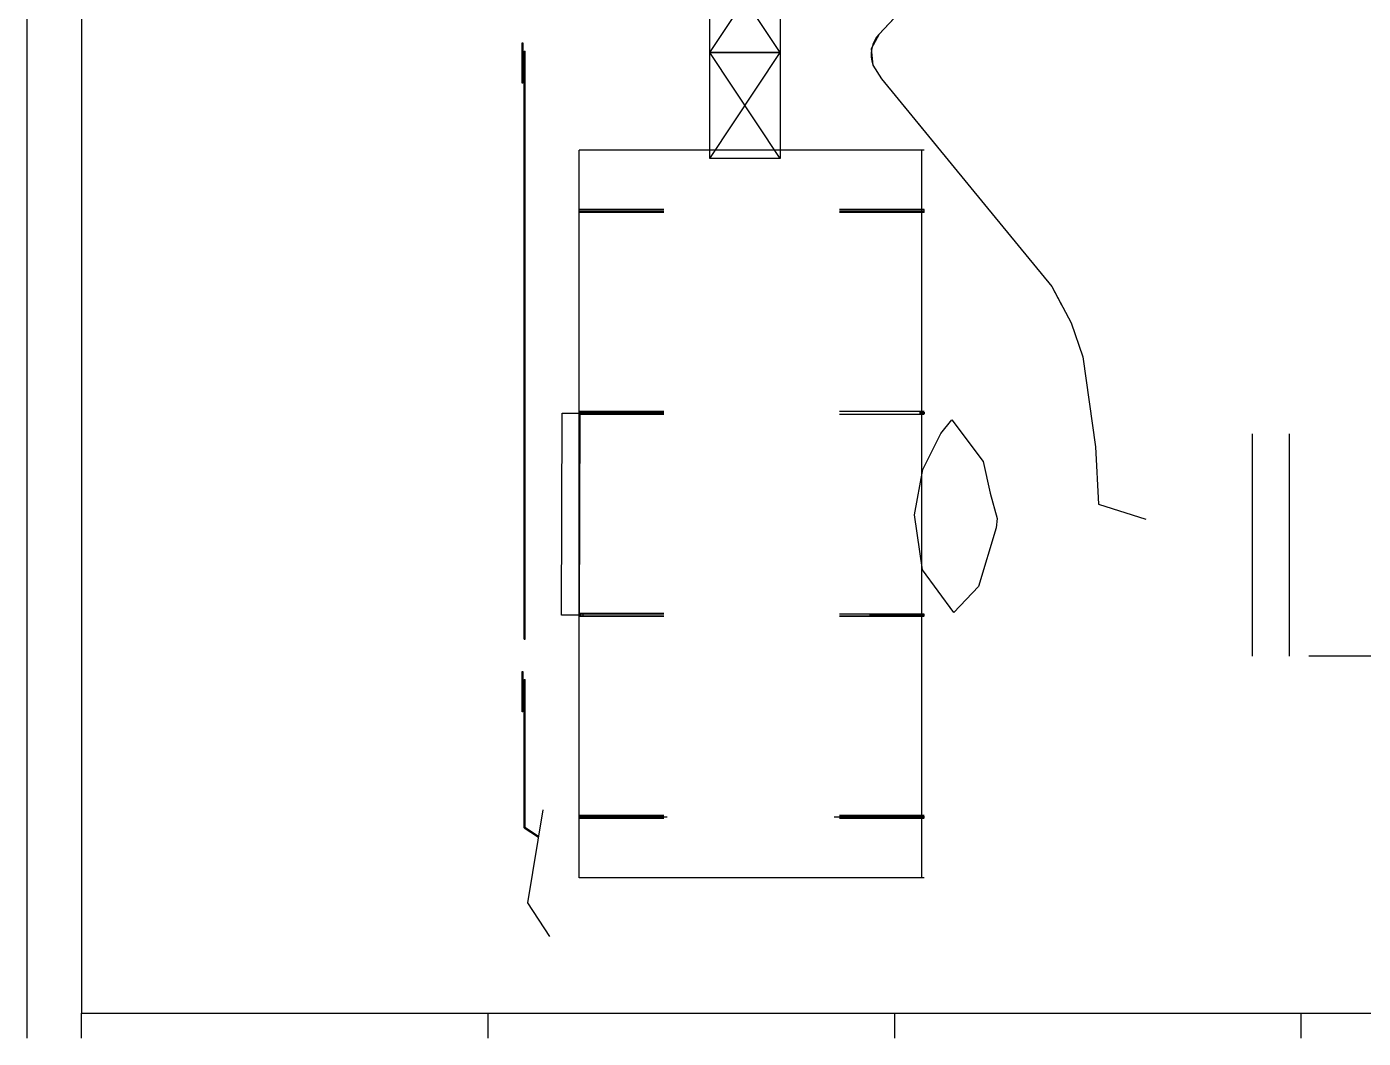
# Model space of a CAD drawing. Extents: x 0 to 5952, y 0 to 1070.
# Drawn here: x 0 to 503, y 0 to 380 of the extents above; entities that cross this region are included whole.
import ezdxf

# ---------------------------------------------------------------- set-up
doc = ezdxf.new("R2010")
doc.units = 0

msp = doc.modelspace()

# ---------------------------------------------------------------- linework, layer by layer
at = {"layer": 'ARQ_MARGEM PRANCHA', "color": 210}
for points in [[(20.774632, 1014.147456), (20.774632, 9.499956)], [(20.774632, 9.499956), (2458.854069, 9.499956)]]:
    msp.add_lwpolyline(points, dxfattribs=at)
at = {"layer": 'ARQ_VISTA', "color": 252}
for points in [[(0.132213, 1023.647336), (0.132213, 0.00005)], [(20.774632, 0.00005), (20.774632, 9.499956)], [(173.66847, 0.00005), (173.66847, 9.499956)], [(326.562315, 0.00005), (326.562315, 9.499956)], [(479.456153, 0.00005), (479.456153, 9.499956)]]:
    msp.add_lwpolyline(points, dxfattribs=at)
at = {"layer": 'COTA', "color": 13}
for points in [[(460.957012, 227.300461), (460.957012, 143.714479)], [(474.932868, 227.300461), (474.932868, 201.481836)], [(474.932868, 201.481836), (474.932868, 196.91032)], [(474.932868, 196.91032), (474.932868, 143.714479)]]:
    msp.add_lwpolyline(points, dxfattribs=at)
at = {"layer": 'ESTANDES', "color": 170}
msp.add_lwpolyline([(201.515275, 234.9979), (208.127014, 234.9979), (207.908756, 159.151371), (201.297007, 159.151371), (201.515275, 234.9979)], dxfattribs=at)
at = {"layer": 'LINVISTA', "color": 210}
msp.add_lwpolyline([(1036.449458, 143.714479), (482.335001, 143.714479)], dxfattribs=at)
at = {"layer": 'MALHA', "color": 170}
for points in [[(257.089355, 370.647673), (257.089355, 410.542244), (283.53633, 410.542244), (283.53633, 370.647673), (257.089355, 370.647673), (283.53633, 410.542244), (283.53633, 370.647673), (257.089355, 410.542244)], [(257.089355, 330.753107), (257.089355, 370.647673), (283.53633, 370.647673), (283.53633, 330.753107), (257.089355, 330.753107), (283.53633, 370.647673), (283.53633, 330.753107), (257.089355, 370.647673)]]:
    msp.add_lwpolyline(points, dxfattribs=at)
at = {"layer": 'MALHA', "color": 9}
for points in [[(337.670727, 333.924166), (207.868408, 333.924166)], [(207.868408, 60.367178), (207.868408, 333.924166)], [(207.868408, 60.367178), (207.868408, 333.924166)], [(336.796042, 60.367178), (336.796042, 333.924166)], [(207.868408, 310.561439), (207.868408, 311.697404)], [(337.670727, 310.561439), (337.670727, 311.697404)], [(337.670727, 159.156096), (317.028305, 159.156096)], [(337.670727, 159.156096), (317.028305, 159.156096)], [(240.931271, 83.156865), (207.868408, 83.156865)], [(337.670727, 83.156865), (303.820665, 83.156865)], [(337.670727, 60.367178), (207.868408, 60.367178)]]:
    msp.add_lwpolyline(points, dxfattribs=at)
at = {"layer": 'PAVILHÃ\x83O', "color": 7}
for points in [[(405.02705, 467.754386), (361.478222, 421.056275), (320.719529, 377.59326), (317.769031, 372.029032), (318.326878, 365.920443), (321.559024, 360.825482), (360.319375, 313.520481), (385.668173, 282.681382), (389.327144, 275.778119)], [(405.02705, 467.754386), (361.478222, 421.056275), (320.719529, 377.59326), (317.769031, 372.029032), (318.326878, 365.920443), (321.559024, 360.825482), (360.319375, 313.520481), (385.668173, 282.681382), (389.327144, 275.778119)], [(405.027155, 467.754386), (361.478328, 421.056275), (320.719608, 377.59326), (317.769137, 372.029032), (318.326958, 365.920443), (321.559104, 360.825482), (360.319455, 313.520481), (385.668252, 282.681382), (392.899226, 269.039019), (397.295273, 256.287434), (402.044273, 222.356191), (403.158326, 200.887916), (420.985982, 195.248093)], [(404.521458, 467.212136), (320.719608, 377.59326), (319.763537, 376.405377), (318.98479, 375.089477), (318.388605, 373.670822), (317.980142, 372.174677), (317.76456, 370.6263), (317.747098, 369.050962), (317.932835, 367.473921), (318.327011, 365.920443), (321.559156, 360.825482), (342.146757, 335.699391)], [(186.421153, 359.10896), (186.421153, 374.306898), (186.751745, 374.306898), (186.751745, 359.10896), (186.421153, 359.10896)], [(187.193339, 150.062122), (187.193339, 371.220186)], [(187.193339, 371.220186), (187.523922, 371.220186)], [(187.523922, 150.062122), (187.523922, 371.220186)], [(256.41308, 333.924166), (256.238138, 333.924166)], [(239.706701, 311.697404), (207.868408, 311.697404)], [(337.670727, 311.697404), (305.832422, 311.697404)], [(239.706701, 310.561439), (207.868408, 310.561439)], [(239.706701, 311.425979), (207.955876, 311.425979)], [(207.955876, 310.832867), (239.706701, 310.832867)], [(337.670727, 311.425979), (305.832422, 311.425979)], [(305.832422, 310.832867), (337.670727, 310.832867)], [(337.670727, 310.561439), (305.832422, 310.561439)], [(239.706701, 235.708226), (207.868408, 235.708226)], [(239.706701, 234.572263), (207.868408, 234.572263)], [(207.955876, 235.416698), (239.706701, 235.416698)], [(207.955876, 234.85374), (207.955876, 235.416698)], [(207.955876, 234.85374), (207.955876, 235.416698)], [(239.706701, 234.85374), (207.955876, 234.85374)], [(208.218282, 235.497121), (208.218282, 235.416698)], [(208.480684, 235.497121), (208.218282, 235.497121)], [(208.218282, 235.497121), (208.218282, 235.416698)], [(208.480684, 235.497121), (208.218282, 235.497121)], [(208.218282, 235.416698), (208.218282, 234.85374)], [(208.218282, 235.416698), (208.218282, 234.85374)], [(208.218282, 234.85374), (208.218282, 234.773317)], [(208.218282, 234.85374), (208.218282, 234.773317)], [(208.218282, 234.773317), (208.480684, 234.773317)], [(208.218282, 234.773317), (208.480684, 234.773317)], [(208.393216, 234.85374), (208.393216, 235.416698)], [(208.393216, 234.85374), (208.393216, 235.416698)], [(208.480684, 235.416698), (208.480684, 235.497121)], [(208.480684, 235.416698), (208.480684, 235.497121)], [(208.480684, 234.85374), (208.480684, 235.416698)], [(208.480684, 234.85374), (208.480684, 235.416698)], [(208.480684, 234.773317), (208.480684, 234.85374)], [(208.480684, 234.773317), (208.480684, 234.85374)], [(209.267893, 235.416698), (209.267893, 234.85374)], [(209.267893, 235.416698), (209.267893, 234.85374)], [(209.442827, 234.85374), (209.442827, 235.416698)], [(209.442827, 234.85374), (209.442827, 235.416698)], [(337.670727, 235.708226), (305.832422, 235.708226)], [(337.670727, 234.572263), (305.832422, 234.572263)], [(334.058957, 196.809795), (337.197044, 213.898261), (343.952218, 227.39546), (348.098789, 232.522292), (359.775419, 216.898119), (362.439849, 204.988156), (365.079779, 195.486136), (364.732144, 191.954085), (358.112409, 169.83469), (348.736302, 160.135037), (336.96347, 176.143732), (334.058957, 196.809795)], [(336.18377, 234.85374), (336.18377, 235.416698)], [(336.18377, 234.85374), (336.18377, 235.416698)], [(336.271241, 235.416698), (336.271241, 234.85374)], [(336.271241, 235.416698), (336.271241, 234.85374)], [(336.970984, 235.416698), (336.970984, 235.446871)], [(336.970984, 235.416698), (336.970984, 235.446871)], [(336.970984, 234.85374), (336.970984, 234.823569)], [(336.970984, 234.85374), (336.970984, 234.823569)], [(337.058455, 234.85374), (337.058455, 235.416698)], [(337.058455, 234.85374), (337.058455, 235.416698)], [(337.145926, 235.497121), (337.145926, 234.773317)], [(337.320868, 235.497121), (337.145926, 235.497121)], [(337.145926, 235.497121), (337.145926, 234.773317)], [(337.320868, 235.497121), (337.145926, 235.497121)], [(337.145926, 235.416698), (337.145926, 234.85374)], [(337.145926, 235.416698), (337.145926, 234.85374)], [(337.145926, 234.773317), (337.320868, 234.773317)], [(337.145926, 234.773317), (337.320868, 234.773317)], [(337.320868, 235.416698), (337.320868, 235.497121)], [(337.320868, 235.416698), (337.320868, 235.497121)], [(337.320868, 234.773317), (337.320868, 234.85374)], [(337.320868, 234.773317), (337.320868, 234.85374)], [(337.40834, 234.85374), (337.40834, 235.416698)], [(337.40834, 234.85374), (337.40834, 235.416698)], [(337.670727, 235.416698), (337.670727, 234.85374)], [(337.670727, 235.416698), (337.670727, 234.85374)], [(239.706701, 159.719052), (207.868408, 159.719052)], [(239.706701, 158.583084), (207.868408, 158.583084)], [(207.955876, 159.437575), (207.955876, 158.874617)], [(239.706701, 159.437575), (207.955876, 159.437575)], [(207.955876, 159.437575), (207.955876, 158.874617)], [(207.955876, 158.874617), (239.706701, 158.874617)], [(208.218282, 159.517998), (208.480684, 159.517998)], [(208.218282, 159.437575), (208.218282, 159.517998)], [(208.218282, 159.517998), (208.480684, 159.517998)], [(208.218282, 159.437575), (208.218282, 159.517998)], [(208.218282, 158.874617), (208.218282, 159.437575)], [(208.218282, 158.874617), (208.218282, 159.437575)], [(208.218282, 158.794192), (208.218282, 158.874617)], [(208.218282, 158.794192), (208.218282, 158.874617)], [(208.218282, 158.794192), (208.480684, 158.794192)], [(208.218282, 158.794192), (208.480684, 158.794192)], [(208.393216, 159.437575), (208.393216, 158.874617)], [(208.393216, 159.437575), (208.393216, 158.874617)], [(208.480684, 159.437575), (208.480684, 159.517998)], [(208.480684, 159.437575), (208.480684, 159.517998)], [(208.480684, 158.874617), (208.480684, 159.437575)], [(208.480684, 158.874617), (208.480684, 159.437575)], [(208.480684, 158.874617), (208.480684, 158.794192)], [(208.480684, 158.874617), (208.480684, 158.794192)], [(209.267893, 159.437575), (209.267893, 158.874617)], [(209.267893, 159.437575), (209.267893, 158.874617)], [(209.442827, 158.874617), (209.442827, 159.437575)], [(209.442827, 158.874617), (209.442827, 159.437575)], [(337.670727, 159.437575), (305.832422, 159.437575)], [(305.832422, 158.874617), (337.670727, 158.874617)], [(337.670727, 158.583084), (305.832422, 158.583084)], [(336.18377, 158.874617), (336.18377, 159.437575)], [(336.18377, 158.874617), (336.18377, 159.437575)], [(336.271241, 159.437575), (336.271241, 158.874617)], [(336.271241, 159.437575), (336.271241, 158.874617)], [(336.970984, 159.437575), (336.970984, 159.467743)], [(336.970984, 159.437575), (336.970984, 159.467743)], [(336.970984, 158.844457), (336.970984, 158.87463)], [(336.970984, 158.844457), (336.970984, 158.87463)], [(337.058455, 158.874617), (337.058455, 159.437575)], [(337.058455, 158.874617), (337.058455, 159.437575)], [(337.145926, 159.517998), (337.145926, 158.794192)], [(337.320868, 159.517998), (337.145926, 159.517998)], [(337.145926, 159.517998), (337.145926, 158.794192)], [(337.320868, 159.517998), (337.145926, 159.517998)], [(337.145926, 159.437575), (337.145926, 158.874617)], [(337.145926, 159.437575), (337.145926, 158.874617)], [(337.145926, 158.794192), (337.320868, 158.794192)], [(337.145926, 158.794192), (337.320868, 158.794192)], [(337.320868, 159.437575), (337.320868, 159.517998)], [(337.320868, 159.437575), (337.320868, 159.517998)], [(337.320868, 158.794192), (337.320868, 158.874617)], [(337.320868, 158.794192), (337.320868, 158.874617)], [(337.40834, 158.874617), (337.40834, 159.437575)], [(337.40834, 158.874617), (337.40834, 159.437575)], [(337.670727, 158.874617), (337.670727, 159.437575)], [(337.670727, 158.874617), (337.670727, 159.437575)], [(187.193339, 150.062122), (187.523922, 150.062122)], [(186.421153, 122.753066), (186.421153, 137.951004), (186.751745, 137.951004), (186.751745, 122.753066), (186.421153, 122.753066)], [(187.193339, 79.146096), (187.193339, 134.864186)], [(187.193339, 134.864186), (187.523922, 134.864186)], [(187.523922, 79.361631), (187.523922, 134.864186)], [(188.538008, 50.937649), (194.310889, 85.881176)], [(239.706701, 83.729873), (207.868408, 83.729873)], [(239.706701, 82.593909), (207.868408, 82.593909)], [(239.706701, 83.458453), (207.955876, 83.458453)], [(207.955876, 82.865334), (239.706701, 82.865334)], [(337.670727, 83.729873), (305.832422, 83.729873)], [(337.670727, 83.458453), (305.832422, 83.458453)], [(305.832422, 82.865334), (337.670727, 82.865334)], [(337.670727, 82.593909), (305.832422, 82.593909)], [(336.18377, 82.865334), (336.18377, 83.458453)], [(336.18377, 82.865334), (336.18377, 83.458453)], [(336.271241, 83.458453), (336.271241, 82.865334)], [(336.271241, 83.458453), (336.271241, 82.865334)], [(336.970984, 83.458453), (336.970984, 83.488618)], [(336.970984, 83.458453), (336.970984, 83.488618)], [(336.970984, 82.865334), (336.970984, 82.835164)], [(336.970984, 82.865334), (336.970984, 82.835164)], [(337.058455, 82.865334), (337.058455, 83.458453)], [(337.058455, 82.865334), (337.058455, 83.458453)], [(337.145926, 83.508716), (337.145926, 82.815072)], [(337.320868, 83.508716), (337.145926, 83.508716)], [(337.145926, 83.508716), (337.145926, 82.815072)], [(337.320868, 83.508716), (337.145926, 83.508716)], [(337.145926, 83.458453), (337.145926, 82.865334)], [(337.145926, 83.458453), (337.145926, 82.865334)], [(337.145926, 82.815072), (337.320868, 82.815072)], [(337.145926, 82.815072), (337.320868, 82.815072)], [(337.320868, 83.458453), (337.320868, 83.508716)], [(337.320868, 83.458453), (337.320868, 83.508716)], [(337.320868, 82.815072), (337.320868, 82.865334)], [(337.320868, 82.815072), (337.320868, 82.865334)], [(337.40834, 82.865334), (337.40834, 83.458453)], [(337.40834, 82.865334), (337.40834, 83.458453)], [(337.670727, 82.865334), (337.670727, 83.458453)], [(337.670727, 82.865334), (337.670727, 83.458453)], [(187.225989, 79.145797), (192.648995, 75.657469)], [(187.488394, 79.356908), (192.648995, 76.049531)], [(196.847454, 38.271105), (188.538008, 50.937649)]]:
    msp.add_lwpolyline(points, dxfattribs=at)

doc.saveas('drawing.dxf')
